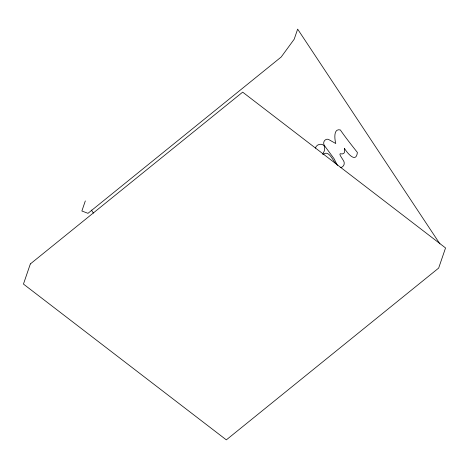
<?xml version="1.0" encoding="UTF-8"?>
<svg xmlns="http://www.w3.org/2000/svg" width="469" height="469" viewBox="0 0 469 469"><rect width="100%" height="100%" fill="white"/><g stroke="black" fill="none" stroke-linecap="round" stroke-linejoin="round"><path stroke-width="0.7" d="M85.323 200.92L81.876 210.991L87.984 213.331L281.201 57.001L294.204 39.203L297.651 29.131L439.893 243.868M315.467 148.134C316.276 143.643 323.903 142.541 324.753 147.471L324.296 150.971L322.643 154.219M323.194 154.67C328.353 149.113 333.107 160.744 335.781 163.687M340.183 167.58C342.575 167.574 344.516 165.235 344.211 162.878C344.686 160.627 335.968 151.927 342.112 154.002L343.771 153.351L344.369 152.577L344.668 151.469L344.363 148.251C346.996 152.706 356.094 163.968 357.384 152.454C351.592 145.097 345.618 137.628 340.324 129.931C333.137 128.178 334.696 139.592 335.775 143.532L329.302 139.873A4.672 3.629 65 0 0 326.049 139.475C323.68 140.442 322.965 143.578 324.442 145.601L334.075 158.721L337.422 165.44M91.385 210.071L93.407 213.119M30.344 263.936L23.45 284.079L226.328 439.869L438.656 268.08L445.55 247.937L242.672 92.147L30.344 263.936"/></g></svg>
